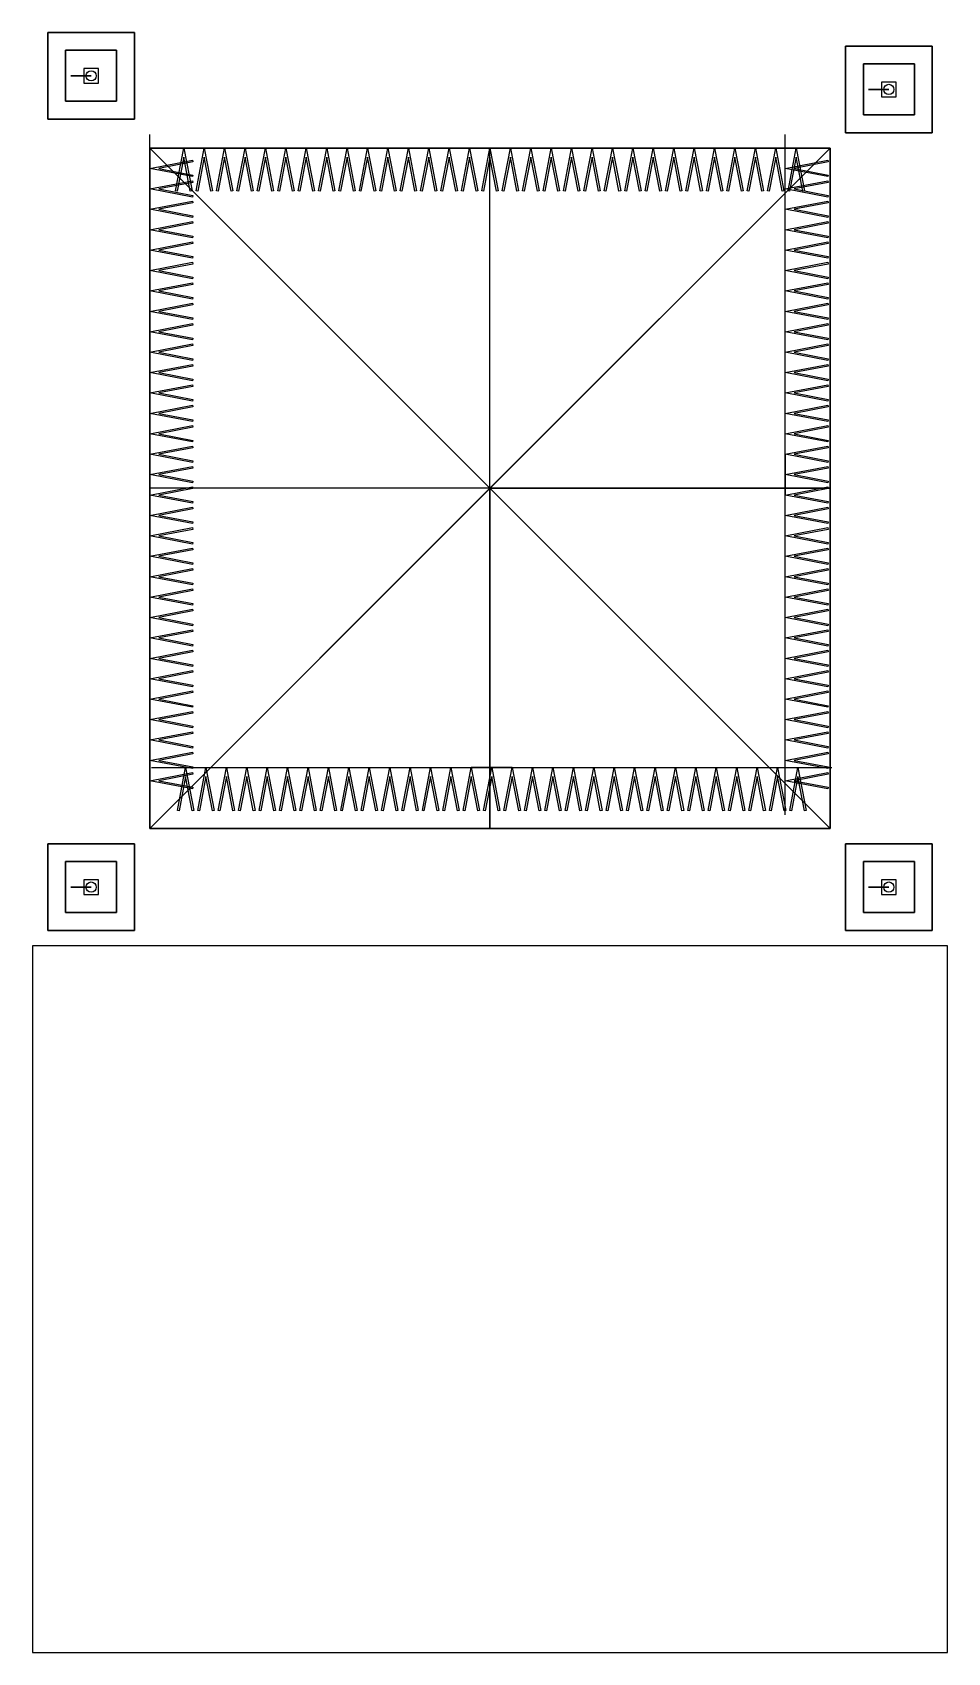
# Model space of a CAD drawing. Header units: inches. Extents: x -3878 to -2264, y -2537 to 321.
import ezdxf

# ---------------------------------------------------------------- set-up
doc = ezdxf.new("R2010")
doc.units = ezdxf.units.IN
doc.header["$MEASUREMENT"] = 0
doc.layers.get('0').update_dxf_attribs({"color": 253})

msp = doc.modelspace()

# ---------------------------------------------------------------- linework, layer by layer
at = {"extrusion": (0, -1, 0)}
for p, q in [((-3775, 244, 2024), (-3775, 244, 2230.8)), ((-2368, 220, 2024), (-2368, 220, 2230.8)), ((-3775, -1187, 2024), (-3775, -1187, 2230.8)), ((-2368, -1187, 2024), (-2368, -1187, 2230.8))]:
    msp.add_line(p, q, dxfattribs=at)
at = {"extrusion": (-1, 0, 6.12323e-17)}
for p, q in [((-3671.5, -1059.5, 734.2), (-3671.5, 140.5, 734.2)), ((-2551.2, -1059.5, 734.2), (-2551.2, 140.5, 734.2))]:
    msp.add_line(p, q, dxfattribs=at)
at = {"extrusion": (1, 0, -1.83697e-16)}
for p, q in [((-3671.5, -459.5, 1094.2), (-3671.5, 140.5, 734.2)), ((-2551.2, -459.5, 1094.2), (-2551.2, 140.5, 734.2)), ((-3671.5, -1059.5, 734.2), (-3671.5, -459.5, 1094.2)), ((-2551.2, -1059.5, 734.2), (-2551.2, -459.5, 1094.2))]:
    msp.add_line(p, q, dxfattribs=at)
for p, q in [((-3671.5, -1083.5, 734.2), (-3671.5, 116.5, 734.2)), ((-3671.5, 116.5, 734.2), (-2471.5, 116.5, 734.2)), ((-2471.5, 116.5, 734.2), (-3671.5, -1083.5, 734.2)), ((-3671.5, 116.5, 734.2), (-2471.5, -1083.5, 734.2)), ((-3611.5, 116.5, 734.2), (-3611.5, 116.5, 770.2)), ((-3575.5, 116.5, 734.2), (-3575.5, 116.5, 791.8)), ((-3539.5, 116.5, 734.2), (-3539.5, 116.5, 813.4)), ((-3503.5, 116.5, 734.2), (-3503.5, 116.5, 835)), ((-3467.5, 116.5, 734.2), (-3467.5, 116.5, 856.6)), ((-3431.5, 116.5, 734.2), (-3431.5, 116.5, 878.2)), ((-3395.5, 116.5, 734.2), (-3395.5, 116.5, 899.8)), ((-3359.5, 116.5, 734.2), (-3359.5, 116.5, 921.4)), ((-3359.5, 116.5, 734.2), (-3359.5, 116.5, 921.4)), ((-3359.5, 116.5, 734.2), (-3359.5, 116.5, 921.4)), ((-3323.5, 116.5, 734.2), (-3323.5, 116.5, 943)), ((-3287.5, 116.5, 734.2), (-3287.5, 116.5, 964.6)), ((-3251.5, 116.5, 734.2), (-3251.5, 116.5, 986.2)), ((-3215.5, 116.5, 734.2), (-3215.5, 116.5, 1007.8)), ((-3179.5, 116.5, 734.2), (-3179.5, 116.5, 1029.4)), ((-3143.5, 116.5, 734.2), (-3143.5, 116.5, 1051)), ((-3107.5, 116.5, 734.2), (-3107.5, 116.5, 1072.6)), ((-3035.5, 116.5, 734.2), (-3107.5, 116.5, 734.2)), ((-3071.5, 116.5, 734.2), (-3071.5, 116.5, 1094.2)), ((-3071.5, 116.5, 734.2), (-3071.5, 116.5, 1094.2)), ((-3071.5, 116.5, 734.2), (-3071.5, 116.5, 1094.2)), ((-3035.5, 116.5, 734.2), (-3035.5, 116.5, 1072.6)), ((-2999.5, 116.5, 734.2), (-2999.5, 116.5, 1051)), ((-2963.5, 116.5, 734.2), (-2963.5, 116.5, 1029.4)), ((-2927.5, 116.5, 734.2), (-2927.5, 116.5, 1007.8)), ((-2891.5, 116.5, 734.2), (-2891.5, 116.5, 986.2)), ((-2855.5, 116.5, 734.2), (-2855.5, 116.5, 964.6)), ((-2819.5, 116.5, 734.2), (-2819.5, 116.5, 943)), ((-2783.5, 116.5, 734.2), (-2783.5, 116.5, 921.4)), ((-2783.5, 116.5, 734.2), (-2783.5, 116.5, 921.4)), ((-2783.5, 116.5, 734.2), (-2783.5, 116.5, 921.4)), ((-2747.5, 116.5, 734.2), (-2747.5, 116.5, 899.8)), ((-2711.5, 116.5, 734.2), (-2711.5, 116.5, 878.2)), ((-2675.5, 116.5, 734.2), (-2675.5, 116.5, 856.6)), ((-2639.5, 116.5, 734.2), (-2639.5, 116.5, 835)), ((-2603.5, 116.5, 734.2), (-2603.5, 116.5, 813.4)), ((-2567.5, 116.5, 734.2), (-2567.5, 116.5, 791.8)), ((-2531.5, 116.5, 734.2), (-2531.5, 116.5, 770.2)), ((-2471.5, 116.5, 734.2), (-2471.5, -1083.5, 734.2)), ((-3671.5, 80.5, 734.2), (-3671.5, 80.5, 770.2)), ((-2551.2, 80.5, 734.2), (-2551.2, 80.5, 770.2)), ((-3671.5, 44.5, 734.2), (-3671.5, 44.5, 791.8)), ((-2551.2, 44.5, 734.2), (-2551.2, 44.5, 791.8)), ((-3671.5, 8.5, 734.2), (-3671.5, 8.5, 813.4)), ((-2551.2, 8.5, 734.2), (-2551.2, 8.5, 813.4)), ((-3671.5, -27.5, 734.2), (-3671.5, -27.5, 835)), ((-2551.2, -27.5, 734.2), (-2551.2, -27.5, 835)), ((-3671.5, -63.5, 734.2), (-3671.5, -63.5, 856.6)), ((-2551.2, -63.5, 734.2), (-2551.2, -63.5, 856.6)), ((-3671.5, -99.5, 734.2), (-3671.5, -99.5, 878.2)), ((-2551.2, -99.5, 734.2), (-2551.2, -99.5, 878.2)), ((-3671.5, -135.5, 734.2), (-3671.5, -135.5, 899.8)), ((-2551.2, -135.5, 734.2), (-2551.2, -135.5, 899.8)), ((-3671.5, -171.5, 734.2), (-3671.5, -171.5, 921.4)), ((-3671.5, -171.5, 734.2), (-3671.5, -171.5, 921.4)), ((-3671.5, -171.5, 734.2), (-3671.5, -171.5, 921.4)), ((-2551.2, -171.5, 734.2), (-2551.2, -171.5, 921.4)), ((-2551.2, -171.5, 734.2), (-2551.2, -171.5, 921.4)), ((-2551.2, -171.5, 734.2), (-2551.2, -171.5, 921.4)), ((-3671.5, -207.5, 734.2), (-3671.5, -207.5, 943)), ((-2551.2, -207.5, 734.2), (-2551.2, -207.5, 943)), ((-3671.5, -243.5, 734.2), (-3671.5, -243.5, 964.6)), ((-2551.2, -243.5, 734.2), (-2551.2, -243.5, 964.6)), ((-3671.5, -279.5, 734.2), (-3671.5, -279.5, 986.2)), ((-2551.2, -279.5, 734.2), (-2551.2, -279.5, 986.2)), ((-3671.5, -315.5, 734.2), (-3671.5, -315.5, 1007.8)), ((-2551.2, -315.5, 734.2), (-2551.2, -315.5, 1007.8)), ((-3671.5, -351.5, 734.2), (-3671.5, -351.5, 1029.4)), ((-2551.2, -351.5, 734.2), (-2551.2, -351.5, 1029.4)), ((-3671.5, -387.5, 734.2), (-3671.5, -387.5, 1051)), ((-2551.2, -387.5, 734.2), (-2551.2, -387.5, 1051)), ((-3671.5, -423.5, 734.2), (-3671.5, -423.5, 1072.6)), ((-3671.5, -423.5, 734.2), (-3671.5, -495.5, 734.2)), ((-2551.2, -423.5, 734.2), (-2551.2, -423.5, 1072.6)), ((-2551.2, -423.5, 734.2), (-2551.2, -495.5, 734.2)), ((-3071.5, -513.5, 1454.2), (-3071.5, -453.5, 1454.2)), ((-3671.5, -459.5, 734.2), (-3671.5, -459.5, 1094.2)), ((-3671.5, -459.5, 734.2), (-3671.5, -459.5, 1094.2)), ((-3671.5, -483.5, 734.2), (-3671.5, -483.5, 1094.2)), ((-3071.5, -483.5, 734.2), (-3071.5, -483.5, 1214.2)), ((-3071.5, -483.5, 734.2), (-3071.5, -483.5, 1214.2)), ((-3071.5, -483.5, 1214.2), (-3071.5, -483.5, 1454.2)), ((-3059.5, -483.5, 1412.2), (-3059.5, -483.5, 1454.2)), ((-2551.2, -459.5, 734.2), (-2551.2, -459.5, 1094.2)), ((-2551.2, -459.5, 734.2), (-2551.2, -459.5, 1094.2)), ((-2471.5, -483.5, 734.2), (-2471.5, -483.5, 1094.2)), ((-3671.5, -495.5, 734.2), (-3671.5, -495.5, 1072.6)), ((-2551.2, -495.5, 734.2), (-2551.2, -495.5, 1072.6)), ((-3671.5, -531.5, 734.2), (-3671.5, -531.5, 1051)), ((-2551.2, -531.5, 734.2), (-2551.2, -531.5, 1051)), ((-3671.5, -567.5, 734.2), (-3671.5, -567.5, 1029.4)), ((-2551.2, -567.5, 734.2), (-2551.2, -567.5, 1029.4)), ((-3671.5, -603.5, 734.2), (-3671.5, -603.5, 1007.8)), ((-2551.2, -603.5, 734.2), (-2551.2, -603.5, 1007.8)), ((-3671.5, -639.5, 734.2), (-3671.5, -639.5, 986.2)), ((-2551.2, -639.5, 734.2), (-2551.2, -639.5, 986.2)), ((-3671.5, -675.5, 734.2), (-3671.5, -675.5, 964.6)), ((-2551.2, -675.5, 734.2), (-2551.2, -675.5, 964.6)), ((-3671.5, -711.5, 734.2), (-3671.5, -711.5, 943)), ((-2551.2, -711.5, 734.2), (-2551.2, -711.5, 943)), ((-3671.5, -747.5, 734.2), (-3671.5, -747.5, 921.4)), ((-3671.5, -747.5, 734.2), (-3671.5, -747.5, 921.4)), ((-3671.5, -747.5, 734.2), (-3671.5, -747.5, 921.4)), ((-2551.2, -747.5, 734.2), (-2551.2, -747.5, 921.4)), ((-2551.2, -747.5, 734.2), (-2551.2, -747.5, 921.4)), ((-2551.2, -747.5, 734.2), (-2551.2, -747.5, 921.4)), ((-3671.5, -783.5, 734.2), (-3671.5, -783.5, 899.8)), ((-2551.2, -783.5, 734.2), (-2551.2, -783.5, 899.8)), ((-3671.5, -819.5, 734.2), (-3671.5, -819.5, 878.2)), ((-2551.2, -819.5, 734.2), (-2551.2, -819.5, 878.2)), ((-3671.5, -855.5, 734.2), (-3671.5, -855.5, 856.6)), ((-2551.2, -855.5, 734.2), (-2551.2, -855.5, 856.6)), ((-3671.5, -891.5, 734.2), (-3671.5, -891.5, 835)), ((-2551.2, -891.5, 734.2), (-2551.2, -891.5, 835)), ((-3671.5, -927.5, 734.2), (-3671.5, -927.5, 813.4)), ((-2551.2, -927.5, 734.2), (-2551.2, -927.5, 813.4)), ((-3671.5, -963.5, 734.2), (-3671.5, -963.5, 791.8)), ((-2551.2, -963.5, 734.2), (-2551.2, -963.5, 791.8)), ((-3671.5, -999.5, 734.2), (-3671.5, -999.5, 770.2)), ((-3608.4, -976.2, 734.2), (-3608.4, -976.2, 770.2)), ((-3572.4, -976.2, 734.2), (-3572.4, -976.2, 791.8)), ((-3536.4, -976.2, 734.2), (-3536.4, -976.2, 813.4)), ((-3500.4, -976.2, 734.2), (-3500.4, -976.2, 835)), ((-3464.4, -976.2, 734.2), (-3464.4, -976.2, 856.6)), ((-3428.4, -976.2, 734.2), (-3428.4, -976.2, 878.2)), ((-3392.4, -976.2, 734.2), (-3392.4, -976.2, 899.8)), ((-3356.4, -976.2, 734.2), (-3356.4, -976.2, 921.4)), ((-3356.4, -976.2, 734.2), (-3356.4, -976.2, 921.4)), ((-3356.4, -976.2, 734.2), (-3356.4, -976.2, 921.4)), ((-3320.4, -976.2, 734.2), (-3320.4, -976.2, 943)), ((-3284.4, -976.2, 734.2), (-3284.4, -976.2, 964.6)), ((-3248.4, -976.2, 734.2), (-3248.4, -976.2, 986.2)), ((-3212.4, -976.2, 734.2), (-3212.4, -976.2, 1007.8)), ((-3176.4, -976.2, 734.2), (-3176.4, -976.2, 1029.4)), ((-3140.4, -976.2, 734.2), (-3140.4, -976.2, 1051)), ((-3104.4, -976.2, 734.2), (-3104.4, -976.2, 1072.6)), ((-3032.4, -976.2, 734.2), (-3104.4, -976.2, 734.2)), ((-3068.4, -976.2, 734.2), (-3068.4, -976.2, 1094.2)), ((-3068.4, -976.2, 734.2), (-3068.4, -976.2, 1094.2)), ((-3032.4, -976.2, 734.2), (-3032.4, -976.2, 1072.6)), ((-2996.4, -976.2, 734.2), (-2996.4, -976.2, 1051)), ((-2960.4, -976.2, 734.2), (-2960.4, -976.2, 1029.4)), ((-2924.4, -976.2, 734.2), (-2924.4, -976.2, 1007.8)), ((-2888.4, -976.2, 734.2), (-2888.4, -976.2, 986.2)), ((-2852.4, -976.2, 734.2), (-2852.4, -976.2, 964.6)), ((-2816.4, -976.2, 734.2), (-2816.4, -976.2, 943)), ((-2780.4, -976.2, 734.2), (-2780.4, -976.2, 921.4)), ((-2780.4, -976.2, 734.2), (-2780.4, -976.2, 921.4)), ((-2780.4, -976.2, 734.2), (-2780.4, -976.2, 921.4)), ((-2744.4, -976.2, 734.2), (-2744.4, -976.2, 899.8)), ((-2708.4, -976.2, 734.2), (-2708.4, -976.2, 878.2)), ((-2672.4, -976.2, 734.2), (-2672.4, -976.2, 856.6)), ((-2636.4, -976.2, 734.2), (-2636.4, -976.2, 835)), ((-2600.4, -976.2, 734.2), (-2600.4, -976.2, 813.4)), ((-2564.4, -976.2, 734.2), (-2564.4, -976.2, 791.8)), ((-2551.2, -999.5, 734.2), (-2551.2, -999.5, 770.2)), ((-2528.4, -976.2, 734.2), (-2528.4, -976.2, 770.2)), ((-2471.5, -1083.5, 734.2), (-3671.5, -1083.5, 734.2)), ((-3071.5, -1083.5, 734.2), (-3071.5, -1083.5, 1094.2))]:
    msp.add_line(p, q)
at = {"extrusion": (-1.22465e-16, 0, -1)}
for p, q in [((-3671.5, 116.5, 748.6), (-3671.5, 116.5, 734.2)), ((-2551.2, 116.5, 748.6), (-2551.2, 116.5, 734.2))]:
    msp.add_line(p, q, dxfattribs=at)
at = {"extrusion": (1.83697e-16, 1, 6.12323e-17)}
for p, q in [((-3671.5, 116.5, 734.2), (-2471.5, 116.5, 734.2)), ((-3668.4, -976.2, 734.2), (-2468.4, -976.2, 734.2))]:
    msp.add_line(p, q, dxfattribs=at)
at = {"extrusion": (-1.83697e-16, -1, -1.83697e-16)}
for p, q in [((-3071.5, 116.5, 1094.2), (-2471.5, 116.5, 734.2)), ((-3068.4, -976.2, 1094.2), (-2468.4, -976.2, 734.2))]:
    msp.add_line(p, q, dxfattribs=at)
at = {"extrusion": (2.24964e-32, 1.22465e-16, -1)}
for p, q in [((-2495.5, 116.5, 748.6), (-2495.5, 116.5, 734.2)), ((-2492.4, -976.2, 748.6), (-2492.4, -976.2, 734.2))]:
    msp.add_line(p, q, dxfattribs=at)
at = {"extrusion": (-1, 0, 0)}
for points, elevation in [([(-167.5, 1500.9), (-320.5, 1500.9), (-320.5, 960.9), (-167.5, 960.9)], 3851.5), ([(-143.5, 1500.9), (-296.5, 1500.9), (-296.5, 960.9), (-143.5, 960.9)], 2444.5), ([(1263.5, 1500.9), (1110.5, 1500.9), (1110.5, 960.9), (1263.5, 960.9)], 3851.5), ([(1263.5, 1500.9), (1110.5, 1500.9), (1110.5, 960.9), (1263.5, 960.9)], 2444.5)]:
    msp.add_lwpolyline(points, close=True, dxfattribs=dict(at, elevation=elevation))
at = {"extrusion": (1.80532e-14, 1, -1.17199e-14)}
for points, elevation in [([(3851.5, 1634.2), (3698.5, 1634.2), (3698.5, 1094.2), (3851.5, 1094.2)], 320.5), ([(2444.5, 1634.2), (2291.5, 1634.2), (2291.5, 1094.2), (2444.5, 1094.2)], 296.5), ([(3851.5, 1634.2), (3698.5, 1634.2), (3698.5, 1094.2), (3851.5, 1094.2)], -1110.5), ([(2444.5, 1634.2), (2291.5, 1634.2), (2291.5, 1094.2), (2444.5, 1094.2)], -1110.5)]:
    msp.add_lwpolyline(points, close=True, dxfattribs=dict(at, elevation=elevation))
for points, elevation in [([(-3698.5, 320.5), (-3851.5, 320.5), (-3851.5, 167.5), (-3698.5, 167.5)], 1094.2), ([(-3851.5, 320.5), (-3851.5, 167.5), (-3698.5, 167.5), (-3698.5, 320.5)], 1634.2), ([(-2291.5, 296.5), (-2444.5, 296.5), (-2444.5, 143.5), (-2291.5, 143.5)], 1094.2), ([(-2444.5, 296.5), (-2444.5, 143.5), (-2291.5, 143.5), (-2291.5, 296.5)], 1634.2), ([(-3788, 257), (-3788, 231), (-3762, 231), (-3762, 257)], 1994.2), ([(-2381, 233), (-2381, 207), (-2355, 207), (-2355, 233)], 1994.2), ([(-3597, 40.9), (-3600, 40.3), (-3611.5, 100.5), (-3623, 40.3), (-3625.9, 40.9), (-3611.5, 116.5)], 734.2), ([(-3561, 40.9), (-3564, 40.3), (-3575.5, 100.5), (-3587, 40.3), (-3589.9, 40.9), (-3575.5, 116.5)], 734.2), ([(-3525, 40.9), (-3528, 40.3), (-3539.5, 100.5), (-3551, 40.3), (-3553.9, 40.9), (-3539.5, 116.5)], 734.2), ([(-3489, 40.9), (-3492, 40.3), (-3503.5, 100.5), (-3515, 40.3), (-3517.9, 40.9), (-3503.5, 116.5)], 734.2), ([(-3453, 40.9), (-3456, 40.3), (-3467.5, 100.5), (-3479, 40.3), (-3481.9, 40.9), (-3467.5, 116.5)], 734.2), ([(-3417, 40.9), (-3420, 40.3), (-3431.5, 100.5), (-3443, 40.3), (-3445.9, 40.9), (-3431.5, 116.5)], 734.2), ([(-3381, 40.9), (-3384, 40.3), (-3395.5, 100.5), (-3407, 40.3), (-3409.9, 40.9), (-3395.5, 116.5)], 734.2), ([(-3345, 40.9), (-3348, 40.3), (-3359.5, 100.5), (-3371, 40.3), (-3373.9, 40.9), (-3359.5, 116.5)], 734.2), ([(-3309, 40.9), (-3312, 40.3), (-3323.5, 100.5), (-3335, 40.3), (-3337.9, 40.9), (-3323.5, 116.5)], 734.2), ([(-3273, 40.9), (-3276, 40.3), (-3287.5, 100.5), (-3299, 40.3), (-3301.9, 40.9), (-3287.5, 116.5)], 734.2), ([(-3237, 40.9), (-3240, 40.3), (-3251.5, 100.5), (-3263, 40.3), (-3265.9, 40.9), (-3251.5, 116.5)], 734.2), ([(-3201, 40.9), (-3204, 40.3), (-3215.5, 100.5), (-3227, 40.3), (-3229.9, 40.9), (-3215.5, 116.5)], 734.2), ([(-3165, 40.9), (-3168, 40.3), (-3179.5, 100.5), (-3191, 40.3), (-3193.9, 40.9), (-3179.5, 116.5)], 734.2), ([(-3129, 40.9), (-3132, 40.3), (-3143.5, 100.5), (-3155, 40.3), (-3157.9, 40.9), (-3143.5, 116.5)], 734.2), ([(-3093, 40.9), (-3096, 40.3), (-3107.5, 100.5), (-3119, 40.3), (-3121.9, 40.9), (-3107.5, 116.5)], 734.2), ([(-3057, 40.9), (-3060, 40.3), (-3071.5, 100.5), (-3083, 40.3), (-3085.9, 40.9), (-3071.5, 116.5)], 734.2), ([(-3021, 40.9), (-3024, 40.3), (-3035.5, 100.5), (-3047, 40.3), (-3049.9, 40.9), (-3035.5, 116.5)], 734.2), ([(-2985, 40.9), (-2988, 40.3), (-2999.5, 100.5), (-3011, 40.3), (-3013.9, 40.9), (-2999.5, 116.5)], 734.2), ([(-2949, 40.9), (-2952, 40.3), (-2963.5, 100.5), (-2975, 40.3), (-2977.9, 40.9), (-2963.5, 116.5)], 734.2), ([(-2913, 40.9), (-2916, 40.3), (-2927.5, 100.5), (-2939, 40.3), (-2941.9, 40.9), (-2927.5, 116.5)], 734.2), ([(-2877, 40.9), (-2880, 40.3), (-2891.5, 100.5), (-2903, 40.3), (-2905.9, 40.9), (-2891.5, 116.5)], 734.2), ([(-2841, 40.9), (-2844, 40.3), (-2855.5, 100.5), (-2867, 40.3), (-2869.9, 40.9), (-2855.5, 116.5)], 734.2), ([(-2805, 40.9), (-2808, 40.3), (-2819.5, 100.5), (-2831, 40.3), (-2833.9, 40.9), (-2819.5, 116.5)], 734.2), ([(-2769, 40.9), (-2772, 40.3), (-2783.5, 100.5), (-2795, 40.3), (-2797.9, 40.9), (-2783.5, 116.5)], 734.2), ([(-2733, 40.9), (-2736, 40.3), (-2747.5, 100.5), (-2759, 40.3), (-2761.9, 40.9), (-2747.5, 116.5)], 734.2), ([(-2697, 40.9), (-2700, 40.3), (-2711.5, 100.5), (-2723, 40.3), (-2725.9, 40.9), (-2711.5, 116.5)], 734.2), ([(-2661, 40.9), (-2664, 40.3), (-2675.5, 100.5), (-2687, 40.3), (-2689.9, 40.9), (-2675.5, 116.5)], 734.2), ([(-2625, 40.9), (-2628, 40.3), (-2639.5, 100.5), (-2651, 40.3), (-2653.9, 40.9), (-2639.5, 116.5)], 734.2), ([(-2589, 40.9), (-2592, 40.3), (-2603.5, 100.5), (-2615, 40.3), (-2617.9, 40.9), (-2603.5, 116.5)], 734.2), ([(-2553, 40.9), (-2556, 40.3), (-2567.5, 100.5), (-2579, 40.3), (-2581.9, 40.9), (-2567.5, 116.5)], 734.2), ([(-2517, 40.9), (-2520, 40.3), (-2531.5, 100.5), (-2543, 40.3), (-2545.9, 40.9), (-2531.5, 116.5)], 734.2), ([(-3595.9, 95), (-3595.3, 92), (-3655.5, 80.5), (-3595.3, 69), (-3595.9, 66.1), (-3671.5, 80.5)], 734.2), ([(-2475.6, 95), (-2475, 92), (-2535.2, 80.5), (-2475, 69), (-2475.6, 66.1), (-2551.2, 80.5)], 734.2), ([(-3595.9, 59), (-3595.3, 56), (-3655.5, 44.5), (-3595.3, 33), (-3595.9, 30.1), (-3671.5, 44.5)], 734.2), ([(-2475.6, 59), (-2475, 56), (-2535.2, 44.5), (-2475, 33), (-2475.6, 30.1), (-2551.2, 44.5)], 734.2), ([(-3595.9, 23), (-3595.3, 20), (-3655.5, 8.5), (-3595.3, -3), (-3595.9, -5.9), (-3671.5, 8.5)], 734.2), ([(-2475.6, 23), (-2475, 20), (-2535.2, 8.5), (-2475, -3), (-2475.6, -5.9), (-2551.2, 8.5)], 734.2), ([(-3595.9, -13), (-3595.3, -16), (-3655.5, -27.5), (-3595.3, -39), (-3595.9, -41.9), (-3671.5, -27.5)], 734.2), ([(-2475.6, -13), (-2475, -16), (-2535.2, -27.5), (-2475, -39), (-2475.6, -41.9), (-2551.2, -27.5)], 734.2), ([(-3595.9, -49), (-3595.3, -52), (-3655.5, -63.5), (-3595.3, -75), (-3595.9, -77.9), (-3671.5, -63.5)], 734.2), ([(-2475.6, -49), (-2475, -52), (-2535.2, -63.5), (-2475, -75), (-2475.6, -77.9), (-2551.2, -63.5)], 734.2), ([(-3595.9, -85), (-3595.3, -88), (-3655.5, -99.5), (-3595.3, -111), (-3595.9, -113.9), (-3671.5, -99.5)], 734.2), ([(-2475.6, -85), (-2475, -88), (-2535.2, -99.5), (-2475, -111), (-2475.6, -113.9), (-2551.2, -99.5)], 734.2), ([(-3595.9, -121), (-3595.3, -124), (-3655.5, -135.5), (-3595.3, -147), (-3595.9, -149.9), (-3671.5, -135.5)], 734.2), ([(-2475.6, -121), (-2475, -124), (-2535.2, -135.5), (-2475, -147), (-2475.6, -149.9), (-2551.2, -135.5)], 734.2), ([(-3595.9, -157), (-3595.3, -160), (-3655.5, -171.5), (-3595.3, -183), (-3595.9, -185.9), (-3671.5, -171.5)], 734.2), ([(-2475.6, -157), (-2475, -160), (-2535.2, -171.5), (-2475, -183), (-2475.6, -185.9), (-2551.2, -171.5)], 734.2), ([(-3595.9, -193), (-3595.3, -196), (-3655.5, -207.5), (-3595.3, -219), (-3595.9, -221.9), (-3671.5, -207.5)], 734.2), ([(-2475.6, -193), (-2475, -196), (-2535.2, -207.5), (-2475, -219), (-2475.6, -221.9), (-2551.2, -207.5)], 734.2), ([(-3595.9, -229), (-3595.3, -232), (-3655.5, -243.5), (-3595.3, -255), (-3595.9, -257.9), (-3671.5, -243.5)], 734.2), ([(-2475.6, -229), (-2475, -232), (-2535.2, -243.5), (-2475, -255), (-2475.6, -257.9), (-2551.2, -243.5)], 734.2), ([(-3595.9, -265), (-3595.3, -268), (-3655.5, -279.5), (-3595.3, -291), (-3595.9, -293.9), (-3671.5, -279.5)], 734.2), ([(-2475.6, -265), (-2475, -268), (-2535.2, -279.5), (-2475, -291), (-2475.6, -293.9), (-2551.2, -279.5)], 734.2), ([(-3595.9, -301), (-3595.3, -304), (-3655.5, -315.5), (-3595.3, -327), (-3595.9, -329.9), (-3671.5, -315.5)], 734.2), ([(-2475.6, -301), (-2475, -304), (-2535.2, -315.5), (-2475, -327), (-2475.6, -329.9), (-2551.2, -315.5)], 734.2), ([(-3595.9, -337), (-3595.3, -340), (-3655.5, -351.5), (-3595.3, -363), (-3595.9, -365.9), (-3671.5, -351.5)], 734.2), ([(-2475.6, -337), (-2475, -340), (-2535.2, -351.5), (-2475, -363), (-2475.6, -365.9), (-2551.2, -351.5)], 734.2), ([(-3595.9, -373), (-3595.3, -376), (-3655.5, -387.5), (-3595.3, -399), (-3595.9, -401.9), (-3671.5, -387.5)], 734.2), ([(-2475.6, -373), (-2475, -376), (-2535.2, -387.5), (-2475, -399), (-2475.6, -401.9), (-2551.2, -387.5)], 734.2), ([(-3595.9, -409), (-3595.3, -412), (-3655.5, -423.5), (-3595.3, -435), (-3595.9, -437.9), (-3671.5, -423.5)], 734.2), ([(-2475.6, -409), (-2475, -412), (-2535.2, -423.5), (-2475, -435), (-2475.6, -437.9), (-2551.2, -423.5)], 734.2), ([(-3595.9, -445), (-3595.3, -448), (-3655.5, -459.5), (-3595.3, -471), (-3595.9, -473.9), (-3671.5, -459.5)], 734.2), ([(-2475.6, -445), (-2475, -448), (-2535.2, -459.5), (-2475, -471), (-2475.6, -473.9), (-2551.2, -459.5)], 734.2), ([(-3595.9, -481), (-3595.3, -484), (-3655.5, -495.5), (-3595.3, -507), (-3595.9, -509.9), (-3671.5, -495.5)], 734.2), ([(-2475.6, -481), (-2475, -484), (-2535.2, -495.5), (-2475, -507), (-2475.6, -509.9), (-2551.2, -495.5)], 734.2), ([(-3595.9, -517), (-3595.3, -520), (-3655.5, -531.5), (-3595.3, -543), (-3595.9, -545.9), (-3671.5, -531.5)], 734.2), ([(-2475.6, -517), (-2475, -520), (-2535.2, -531.5), (-2475, -543), (-2475.6, -545.9), (-2551.2, -531.5)], 734.2), ([(-3595.9, -553), (-3595.3, -556), (-3655.5, -567.5), (-3595.3, -579), (-3595.9, -581.9), (-3671.5, -567.5)], 734.2), ([(-2475.6, -553), (-2475, -556), (-2535.2, -567.5), (-2475, -579), (-2475.6, -581.9), (-2551.2, -567.5)], 734.2), ([(-3595.9, -589), (-3595.3, -592), (-3655.5, -603.5), (-3595.3, -615), (-3595.9, -617.9), (-3671.5, -603.5)], 734.2), ([(-2475.6, -589), (-2475, -592), (-2535.2, -603.5), (-2475, -615), (-2475.6, -617.9), (-2551.2, -603.5)], 734.2), ([(-3595.9, -625), (-3595.3, -628), (-3655.5, -639.5), (-3595.3, -651), (-3595.9, -653.9), (-3671.5, -639.5)], 734.2), ([(-2475.6, -625), (-2475, -628), (-2535.2, -639.5), (-2475, -651), (-2475.6, -653.9), (-2551.2, -639.5)], 734.2), ([(-3595.9, -661), (-3595.3, -664), (-3655.5, -675.5), (-3595.3, -687), (-3595.9, -689.9), (-3671.5, -675.5)], 734.2), ([(-2475.6, -661), (-2475, -664), (-2535.2, -675.5), (-2475, -687), (-2475.6, -689.9), (-2551.2, -675.5)], 734.2), ([(-3595.9, -697), (-3595.3, -700), (-3655.5, -711.5), (-3595.3, -723), (-3595.9, -725.9), (-3671.5, -711.5)], 734.2), ([(-2475.6, -697), (-2475, -700), (-2535.2, -711.5), (-2475, -723), (-2475.6, -725.9), (-2551.2, -711.5)], 734.2), ([(-3595.9, -733), (-3595.3, -736), (-3655.5, -747.5), (-3595.3, -759), (-3595.9, -761.9), (-3671.5, -747.5)], 734.2), ([(-2475.6, -733), (-2475, -736), (-2535.2, -747.5), (-2475, -759), (-2475.6, -761.9), (-2551.2, -747.5)], 734.2), ([(-3595.9, -769), (-3595.3, -772), (-3655.5, -783.5), (-3595.3, -795), (-3595.9, -797.9), (-3671.5, -783.5)], 734.2), ([(-2475.6, -769), (-2475, -772), (-2535.2, -783.5), (-2475, -795), (-2475.6, -797.9), (-2551.2, -783.5)], 734.2), ([(-3595.9, -805), (-3595.3, -808), (-3655.5, -819.5), (-3595.3, -831), (-3595.9, -833.9), (-3671.5, -819.5)], 734.2), ([(-2475.6, -805), (-2475, -808), (-2535.2, -819.5), (-2475, -831), (-2475.6, -833.9), (-2551.2, -819.5)], 734.2), ([(-3595.9, -841), (-3595.3, -844), (-3655.5, -855.5), (-3595.3, -867), (-3595.9, -869.9), (-3671.5, -855.5)], 734.2), ([(-2475.6, -841), (-2475, -844), (-2535.2, -855.5), (-2475, -867), (-2475.6, -869.9), (-2551.2, -855.5)], 734.2), ([(-3595.9, -877), (-3595.3, -880), (-3655.5, -891.5), (-3595.3, -903), (-3595.9, -905.9), (-3671.5, -891.5)], 734.2), ([(-2475.6, -877), (-2475, -880), (-2535.2, -891.5), (-2475, -903), (-2475.6, -905.9), (-2551.2, -891.5)], 734.2), ([(-3595.9, -913), (-3595.3, -916), (-3655.5, -927.5), (-3595.3, -939), (-3595.9, -941.9), (-3671.5, -927.5)], 734.2), ([(-2475.6, -913), (-2475, -916), (-2535.2, -927.5), (-2475, -939), (-2475.6, -941.9), (-2551.2, -927.5)], 734.2), ([(-3595.9, -949), (-3595.3, -952), (-3655.5, -963.5), (-3595.3, -975), (-3595.9, -977.9), (-3671.5, -963.5)], 734.2), ([(-2475.6, -949), (-2475, -952), (-2535.2, -963.5), (-2475, -975), (-2475.6, -977.9), (-2551.2, -963.5)], 734.2), ([(-3595.9, -985), (-3595.3, -988), (-3655.5, -999.5), (-3595.3, -1011), (-3595.9, -1013.9), (-3671.5, -999.5)], 734.2), ([(-3593.9, -1051.9), (-3596.9, -1052.4), (-3608.4, -992.2), (-3619.9, -1052.4), (-3622.8, -1051.9), (-3608.4, -976.2)], 734.2), ([(-3557.9, -1051.9), (-3560.9, -1052.4), (-3572.4, -992.2), (-3583.9, -1052.4), (-3586.8, -1051.9), (-3572.4, -976.2)], 734.2), ([(-3521.9, -1051.9), (-3524.9, -1052.4), (-3536.4, -992.2), (-3547.9, -1052.4), (-3550.8, -1051.9), (-3536.4, -976.2)], 734.2), ([(-3485.9, -1051.9), (-3488.9, -1052.4), (-3500.4, -992.2), (-3511.9, -1052.4), (-3514.8, -1051.9), (-3500.4, -976.2)], 734.2), ([(-3449.9, -1051.9), (-3452.9, -1052.4), (-3464.4, -992.2), (-3475.9, -1052.4), (-3478.8, -1051.9), (-3464.4, -976.2)], 734.2), ([(-3413.9, -1051.9), (-3416.9, -1052.4), (-3428.4, -992.2), (-3439.9, -1052.4), (-3442.8, -1051.9), (-3428.4, -976.2)], 734.2), ([(-3377.9, -1051.9), (-3380.9, -1052.4), (-3392.4, -992.2), (-3403.9, -1052.4), (-3406.8, -1051.9), (-3392.4, -976.2)], 734.2), ([(-3341.9, -1051.9), (-3344.9, -1052.4), (-3356.4, -992.2), (-3367.9, -1052.4), (-3370.8, -1051.9), (-3356.4, -976.2)], 734.2), ([(-3305.9, -1051.9), (-3308.9, -1052.4), (-3320.4, -992.2), (-3331.9, -1052.4), (-3334.8, -1051.9), (-3320.4, -976.2)], 734.2), ([(-3269.9, -1051.9), (-3272.9, -1052.4), (-3284.4, -992.2), (-3295.9, -1052.4), (-3298.8, -1051.9), (-3284.4, -976.2)], 734.2), ([(-3233.9, -1051.9), (-3236.9, -1052.4), (-3248.4, -992.2), (-3259.9, -1052.4), (-3262.8, -1051.9), (-3248.4, -976.2)], 734.2), ([(-3197.9, -1051.9), (-3200.9, -1052.4), (-3212.4, -992.2), (-3223.9, -1052.4), (-3226.8, -1051.9), (-3212.4, -976.2)], 734.2), ([(-3161.9, -1051.9), (-3164.9, -1052.4), (-3176.4, -992.2), (-3187.9, -1052.4), (-3190.8, -1051.9), (-3176.4, -976.2)], 734.2), ([(-3125.9, -1051.9), (-3128.9, -1052.4), (-3140.4, -992.2), (-3151.9, -1052.4), (-3154.8, -1051.9), (-3140.4, -976.2)], 734.2), ([(-3089.9, -1051.9), (-3092.9, -1052.4), (-3104.4, -992.2), (-3115.9, -1052.4), (-3118.8, -1051.9), (-3104.4, -976.2)], 734.2), ([(-3053.9, -1051.9), (-3056.9, -1052.4), (-3068.4, -992.2), (-3079.9, -1052.4), (-3082.8, -1051.9), (-3068.4, -976.2)], 734.2), ([(-3017.9, -1051.9), (-3020.9, -1052.4), (-3032.4, -992.2), (-3043.9, -1052.4), (-3046.8, -1051.9), (-3032.4, -976.2)], 734.2), ([(-2981.9, -1051.9), (-2984.9, -1052.4), (-2996.4, -992.2), (-3007.9, -1052.4), (-3010.8, -1051.9), (-2996.4, -976.2)], 734.2), ([(-2945.9, -1051.9), (-2948.9, -1052.4), (-2960.4, -992.2), (-2971.9, -1052.4), (-2974.8, -1051.9), (-2960.4, -976.2)], 734.2), ([(-2909.9, -1051.9), (-2912.9, -1052.4), (-2924.4, -992.2), (-2935.9, -1052.4), (-2938.8, -1051.9), (-2924.4, -976.2)], 734.2), ([(-2873.9, -1051.9), (-2876.9, -1052.4), (-2888.4, -992.2), (-2899.9, -1052.4), (-2902.8, -1051.9), (-2888.4, -976.2)], 734.2), ([(-2837.9, -1051.9), (-2840.9, -1052.4), (-2852.4, -992.2), (-2863.9, -1052.4), (-2866.8, -1051.9), (-2852.4, -976.2)], 734.2), ([(-2801.9, -1051.9), (-2804.9, -1052.4), (-2816.4, -992.2), (-2827.9, -1052.4), (-2830.8, -1051.9), (-2816.4, -976.2)], 734.2), ([(-2765.9, -1051.9), (-2768.9, -1052.4), (-2780.4, -992.2), (-2791.9, -1052.4), (-2794.8, -1051.9), (-2780.4, -976.2)], 734.2), ([(-2729.9, -1051.9), (-2732.9, -1052.4), (-2744.4, -992.2), (-2755.9, -1052.4), (-2758.8, -1051.9), (-2744.4, -976.2)], 734.2), ([(-2693.9, -1051.9), (-2696.9, -1052.4), (-2708.4, -992.2), (-2719.9, -1052.4), (-2722.8, -1051.9), (-2708.4, -976.2)], 734.2), ([(-2657.9, -1051.9), (-2660.9, -1052.4), (-2672.4, -992.2), (-2683.9, -1052.4), (-2686.8, -1051.9), (-2672.4, -976.2)], 734.2), ([(-2621.9, -1051.9), (-2624.9, -1052.4), (-2636.4, -992.2), (-2647.9, -1052.4), (-2650.8, -1051.9), (-2636.4, -976.2)], 734.2), ([(-2585.9, -1051.9), (-2588.9, -1052.4), (-2600.4, -992.2), (-2611.9, -1052.4), (-2614.8, -1051.9), (-2600.4, -976.2)], 734.2), ([(-2549.9, -1051.9), (-2552.9, -1052.4), (-2564.4, -992.2), (-2575.9, -1052.4), (-2578.8, -1051.9), (-2564.4, -976.2)], 734.2), ([(-2475.6, -985), (-2475, -988), (-2535.2, -999.5), (-2475, -1011), (-2475.6, -1013.9), (-2551.2, -999.5)], 734.2), ([(-2513.9, -1051.9), (-2516.9, -1052.4), (-2528.4, -992.2), (-2539.9, -1052.4), (-2542.8, -1051.9), (-2528.4, -976.2)], 734.2), ([(-3698.5, -1110.5), (-3851.5, -1110.5), (-3851.5, -1263.5), (-3698.5, -1263.5)], 1094.2), ([(-3851.5, -1110.5), (-3851.5, -1263.5), (-3698.5, -1263.5), (-3698.5, -1110.5)], 1634.2), ([(-2291.5, -1110.5), (-2444.5, -1110.5), (-2444.5, -1263.5), (-2291.5, -1263.5)], 1094.2), ([(-2444.5, -1110.5), (-2444.5, -1263.5), (-2291.5, -1263.5), (-2291.5, -1110.5)], 1634.2), ([(-3788, -1174), (-3788, -1200), (-3762, -1200), (-3762, -1174)], 1994.2), ([(-2381, -1174), (-2381, -1200), (-2355, -1200), (-2355, -1174)], 1994.2), ([(-3878.5, -1290.5), (-3878.5, -2537.2), (-2264.5, -2537.2), (-2264.5, -1290.5)], 734.2)]:
    msp.add_lwpolyline(points, close=True, dxfattribs=dict(elevation=elevation))
at = {"extrusion": (1, -1.2901e-30, 5.68434e-15)}
for points, elevation in [([(320.5, 1634.2), (167.5, 1634.2), (167.5, 1094.2), (320.5, 1094.2)], -3698.5), ([(296.5, 1634.2), (143.5, 1634.2), (143.5, 1094.2), (296.5, 1094.2)], -2291.5), ([(-1110.5, 1634.2), (-1263.5, 1634.2), (-1263.5, 1094.2), (-1110.5, 1094.2)], -3698.5), ([(-1110.5, 1634.2), (-1263.5, 1634.2), (-1263.5, 1094.2), (-1110.5, 1094.2)], -2291.5)]:
    msp.add_lwpolyline(points, close=True, dxfattribs=dict(at, elevation=elevation))
at = {"extrusion": (-1, 3.34373e-15, -5.68434e-15)}
for points, elevation in [([(-199, 1455.9), (-289, 1455.9), (-289, 1005.9), (-199, 1005.9)], 3820), ([(-175, 1455.9), (-265, 1455.9), (-265, 1005.9), (-175, 1005.9)], 2413), ([(1232, 1455.9), (1142, 1455.9), (1142, 1005.9), (1232, 1005.9)], 3820), ([(1232, 1455.9), (1142, 1455.9), (1142, 1005.9), (1232, 1005.9)], 2413)]:
    msp.add_lwpolyline(points, close=True, dxfattribs=dict(at, elevation=elevation))
at = {"extrusion": (1.75546e-14, 1, 1.22465e-16)}
for points, elevation in [([(3820, 1589.2), (3730, 1589.2), (3730, 1139.2), (3820, 1139.2)], 289), ([(2413, 1589.2), (2323, 1589.2), (2323, 1139.2), (2413, 1139.2)], 265), ([(3820, 1589.2), (3730, 1589.2), (3730, 1139.2), (3820, 1139.2)], -1142), ([(2413, 1589.2), (2323, 1589.2), (2323, 1139.2), (2413, 1139.2)], -1142)]:
    msp.add_lwpolyline(points, close=True, dxfattribs=dict(at, elevation=elevation))
at = {"extrusion": (1, -8.35933e-16, 4.9738e-15)}
for points, elevation in [([(289, 1589.2), (199, 1589.2), (199, 1139.2), (289, 1139.2)], -3730), ([(265, 1589.2), (175, 1589.2), (175, 1139.2), (265, 1139.2)], -2323), ([(-1142, 1589.2), (-1232, 1589.2), (-1232, 1139.2), (-1142, 1139.2)], -3730), ([(-1142, 1589.2), (-1232, 1589.2), (-1232, 1139.2), (-1142, 1139.2)], -2323)]:
    msp.add_lwpolyline(points, close=True, dxfattribs=dict(at, elevation=elevation))
at = {"extrusion": (0, -1, 0)}
for points, elevation in [([(-3775, 2204), (-3784, 2204), (-3784, 2177, 1), (-3784, 2150), (-3784, 2141, 1), (-3784, 2087), (-3784, 2078, 1), (-3784, 2051), (-3784, 2024), (-3775, 2024)], -244), ([(-2368, 2204), (-2377, 2204), (-2377, 2177, 1), (-2377, 2150), (-2377, 2141, 1), (-2377, 2087), (-2377, 2078, 1), (-2377, 2051), (-2377, 2024), (-2368, 2024)], -220), ([(-3775, 2204), (-3784, 2204), (-3784, 2177, 1), (-3784, 2150), (-3784, 2141, 1), (-3784, 2087), (-3784, 2078, 1), (-3784, 2051), (-3784, 2024), (-3775, 2024)], 1187), ([(-2368, 2204), (-2377, 2204), (-2377, 2177, 1), (-2377, 2150), (-2377, 2141, 1), (-2377, 2087), (-2377, 2078, 1), (-2377, 2051), (-2377, 2024), (-2368, 2024)], 1187)]:
    msp.add_lwpolyline(points, format="xyb", close=True, dxfattribs=dict(at, elevation=elevation))
at = {"extrusion": (-4.76482e-14, -1, -5.33311e-15)}
for points, elevation in [([(-3730, 1589.2), (-3820, 1589.2), (-3820, 1139.2), (-3730, 1139.2)], -199), ([(-2323, 1589.2), (-2413, 1589.2), (-2413, 1139.2), (-2323, 1139.2)], -175), ([(-3730, 1589.2), (-3820, 1589.2), (-3820, 1139.2), (-3730, 1139.2)], 1232), ([(-2323, 1589.2), (-2413, 1589.2), (-2413, 1139.2), (-2323, 1139.2)], 1232)]:
    msp.add_lwpolyline(points, close=True, dxfattribs=dict(at, elevation=elevation))
at = {"extrusion": (-1.75546e-14, -1, 1.17199e-14)}
for points, elevation in [([(-3698.5, 1634.2), (-3851.5, 1634.2), (-3851.5, 1094.2), (-3698.5, 1094.2)], -167.5), ([(-2291.5, 1634.2), (-2444.5, 1634.2), (-2444.5, 1094.2), (-2291.5, 1094.2)], -143.5), ([(-3698.5, 1634.2), (-3851.5, 1634.2), (-3851.5, 1094.2), (-3698.5, 1094.2)], 1263.5), ([(-2291.5, 1634.2), (-2444.5, 1634.2), (-2444.5, 1094.2), (-2291.5, 1094.2)], 1263.5)]:
    msp.add_lwpolyline(points, close=True, dxfattribs=dict(at, elevation=elevation))
at = {"extrusion": (-6.12323e-17, 1, 3.7494e-33), "elevation": -483.5}
for points in [[(3059.5, 1412.2), (3059.5, 1454.2), (3071.5, 1454.2), (3071.5, 1214.2), (3059.5, 1214.2), (3059.5, 1256)], [(3059.5, 1370.2), (3059.5, 1376.2)]]:
    msp.add_lwpolyline(points, dxfattribs=at)
msp.add_lwpolyline([(3071.5, 1454.2), (3059.5, 1454.2), (3059.5, 1412.2, 1), (3059.5, 1376.2), (3059.5, 1370.2, 1), (3059.5, 1298.2), (3059.5, 1292, 1), (3059.5, 1256), (3059.5, 1214.2), (3071.5, 1214.2)], format="xyb", close=True, dxfattribs=at)
for centre in [(-3775, 244, 2024), (-2368, 220, 2024), (-3775, -1187, 2024), (-2368, -1187, 2024)]:
    msp.add_circle(centre, 9)
at = {"extrusion": (-6.12323e-17, 1, 3.7494e-33)}
msp.add_arc((3059.5, 1394.2, -483.5), 18, 90, 270, dxfattribs=at)
for points in [[(-3071.5, -483.5, 1214.2), (-3071.5, 116.5, 1094.2), (-3671.5, 116.5, 734.2), (-3071.5, -483.5, 1214.2)], [(-3671.5, 116.5, 734.2), (-3071.5, -483.5, 1214.2), (-3671.5, 116.5, 734.2), (-3671.5, -483.5, 1094.2)], [(-3071.5, -483.5, 1214.2), (-2471.5, -483.5, 1094.2), (-2471.5, 116.5, 734.2), (-3071.5, -483.5, 1214.2)], [(-2471.5, 116.5, 734.2), (-3071.5, -483.5, 1214.2), (-2471.5, 116.5, 734.2), (-3071.5, 116.5, 1094.2)], [(-3071.5, -483.5, 1214.2), (-3671.5, -483.5, 1094.2), (-3671.5, -1083.5, 734.2), (-3071.5, -483.5, 1214.2)], [(-3671.5, -1083.5, 734.2), (-3071.5, -483.5, 1214.2), (-3671.5, -1083.5, 734.2), (-3071.5, -1083.5, 1094.2)], [(-3671.5, -1083.5, 734.2), (-3071.5, -1083.5, 1094.2), (-3071.5, -483.5, 1214.2), (-3071.5, -1083.5, 1094.2)], [(-3071.5, -483.5, 1214.2), (-3071.5, -1083.5, 1094.2), (-2471.5, -1083.5, 734.2), (-3071.5, -483.5, 1214.2)], [(-2471.5, -1083.5, 734.2), (-3071.5, -483.5, 1214.2), (-2471.5, -1083.5, 734.2), (-2471.5, -483.5, 1094.2)], [(-2471.5, -1083.5, 734.2), (-2471.5, -483.5, 1094.2), (-3071.5, -483.5, 1214.2), (-2471.5, -483.5, 1094.2)]]:
    msp.add_3dface(points)

doc.saveas('drawing.dxf')
